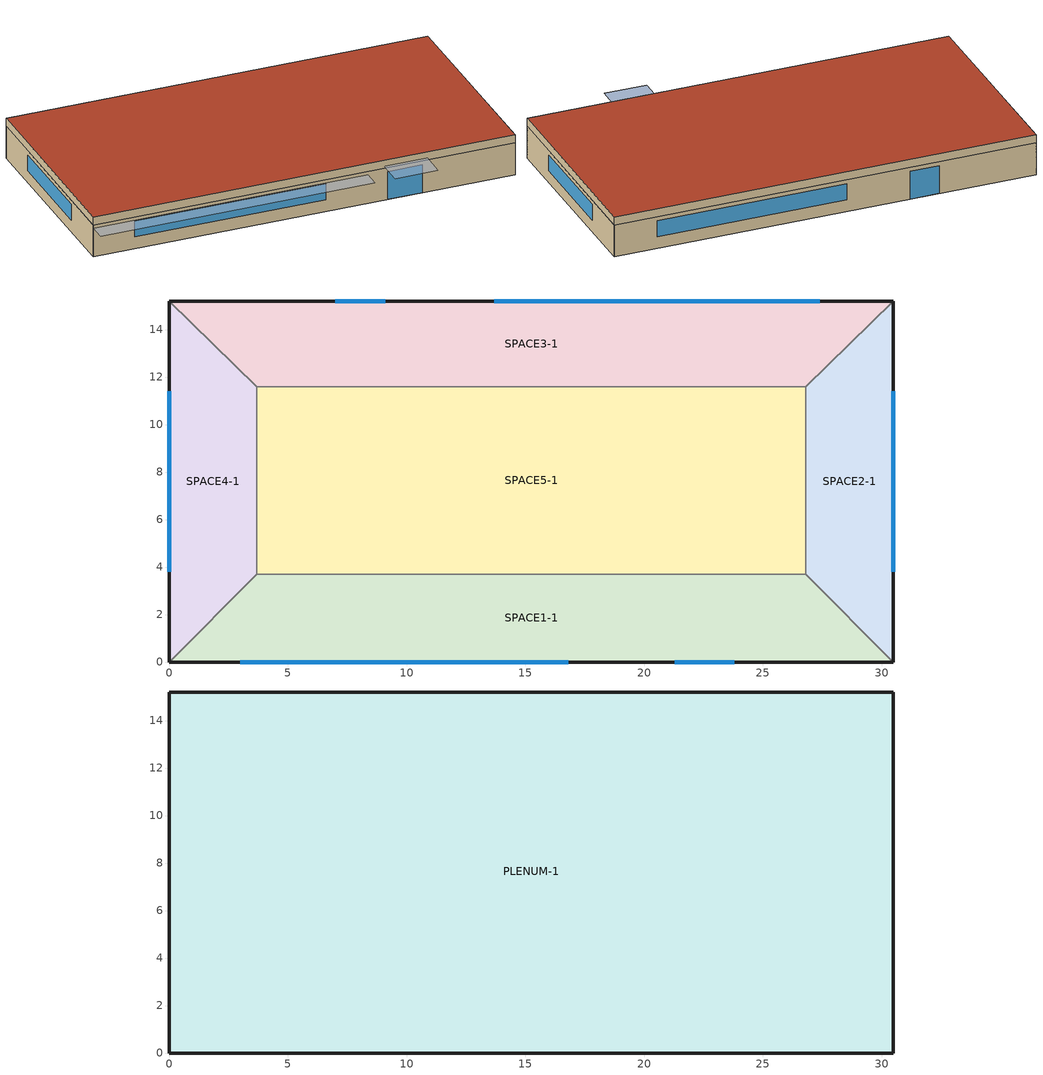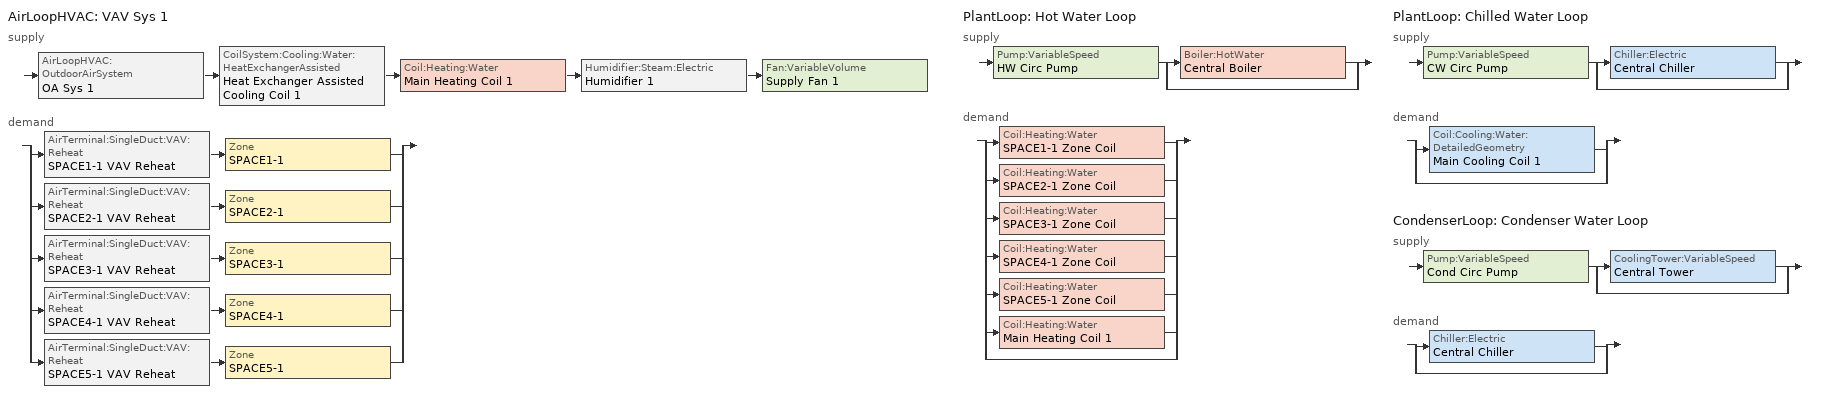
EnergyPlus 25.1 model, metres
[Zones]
SPACE1-1
 floor ground (FLOOR-SLAB-1): 26.8,3.7 30.5,0 0,0 3.7,3.7 z0
 wall outside (WALL-1): 0,0 30.5,0 z0:2.4
 wall to SPACE2-1 (INT-WALL-1): 30.5,0 26.8,3.7 z0:2.4
 wall to SPACE4-1 (INT-WALL-1): 3.7,3.7 0,0 z0:2.4
 wall to SPACE5-1 (INT-WALL-1): 26.8,3.7 3.7,3.7 z0:2.4
 window (Dbl Clr 3mm/13mm Air): 3,0 16.8,0 z0.9:2.1
 window (Sgl Grey 3mm): 21.3,0 23.8,0 z0:2.1
SPACE2-1
 floor ground (FLOOR-SLAB-1): 26.8,11.6 30.5,15.2 30.5,0 26.8,3.7 z0
 wall outside (WALL-1): 30.5,0 30.5,15.2 z0:2.4
 wall to SPACE3-1 (INT-WALL-1): 30.5,15.2 26.8,11.6 z0:2.4
 wall to SPACE5-1 (INT-WALL-1): 26.8,11.6 26.8,3.7 z0:2.4
 window (Dbl Clr 3mm/13mm Air): 30.5,3.8 30.5,11.4 z0.9:2.1
SPACE3-1
 floor ground (FLOOR-SLAB-1): 26.8,11.6 3.7,11.6 0,15.2 30.5,15.2 z0
 wall outside (WALL-1): 30.5,15.2 0,15.2 z0:2.4
 wall to SPACE4-1 (INT-WALL-1): 0,15.2 3.7,11.6 z0:2.4
 wall to SPACE5-1 (INT-WALL-1): 3.7,11.6 26.8,11.6 z0:2.4
 window (Dbl Clr 3mm/13mm Air): 27.4,15.2 13.7,15.2 z0.9:2.1
 window (Sgl Grey 3mm): 9.1,15.2 7,15.2 z0:2.1
SPACE4-1
 floor ground (FLOOR-SLAB-1): 3.7,3.7 0,0 0,15.2 3.7,11.6 z0
 wall outside (WALL-1): 0,15.2 0,0 z0:2.4
 wall to SPACE5-1 (INT-WALL-1): 3.7,3.7 3.7,11.6 z0:2.4
 window (Dbl Clr 3mm/13mm Air): 0,11.4 0,3.8 z0.9:2.1
SPACE5-1
 floor ground (FLOOR-SLAB-1): 26.8,11.6 26.8,3.7 3.7,3.7 3.7,11.6 z0
PLENUM-1
 floor to SPACE1-1 (CLNG-1): 26.8,3.7 30.5,0 0,0 3.7,3.7 z2.4
 floor to SPACE2-1 (CLNG-1): 26.8,11.6 30.5,15.2 30.5,0 26.8,3.7 z2.4
 floor to SPACE3-1 (CLNG-1): 26.8,11.6 3.7,11.6 0,15.2 30.5,15.2 z2.4
 floor to SPACE4-1 (CLNG-1): 3.7,3.7 0,0 0,15.2 3.7,11.6 z2.4
 floor to SPACE5-1 (CLNG-1): 26.8,11.6 26.8,3.7 3.7,3.7 3.7,11.6 z2.4
 wall outside (WALL-1): 0,0 30.5,0 30.5,15.2 0,15.2 0,0 z2.4:3
 roof outside (ROOF-1): 0,15.2 0,0 30.5,0 30.5,15.2 z3
shading: 0,-1.3 0,0 19.8,0 19.8,-1.3 z2.2; 21,-2 21,0 24.1,0 24.1,-2 z2.6
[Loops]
AirLoopHVAC 'VAV Sys 1'
 supply: AirLoopHVAC:OutdoorAirSystem 'OA Sys 1' > CoilSystem:Cooling:Water:HeatExchangerAssisted 'Heat Exchanger Assisted Cooling Coil 1' > Coil:Heating:Water 'Main Heating Coil 1' > Humidifier:Steam:Electric 'Humidifier 1' > Fan:VariableVolume 'Supply Fan 1'
 demand: split
  | AirTerminal:SingleDuct:VAV:Reheat 'SPACE1-1 VAV Reheat' > Zone 'SPACE1-1'
  | AirTerminal:SingleDuct:VAV:Reheat 'SPACE2-1 VAV Reheat' > Zone 'SPACE2-1'
  | AirTerminal:SingleDuct:VAV:Reheat 'SPACE3-1 VAV Reheat' > Zone 'SPACE3-1'
  | AirTerminal:SingleDuct:VAV:Reheat 'SPACE4-1 VAV Reheat' > Zone 'SPACE4-1'
  | AirTerminal:SingleDuct:VAV:Reheat 'SPACE5-1 VAV Reheat' > Zone 'SPACE5-1'
PlantLoop 'Hot Water Loop'
 supply: Pump:VariableSpeed 'HW Circ Pump' > split
  | Boiler:HotWater 'Central Boiler'
  | bypass
 demand: split
  | Coil:Heating:Water 'SPACE1-1 Zone Coil'
  | Coil:Heating:Water 'SPACE2-1 Zone Coil'
  | Coil:Heating:Water 'SPACE3-1 Zone Coil'
  | Coil:Heating:Water 'SPACE4-1 Zone Coil'
  | Coil:Heating:Water 'SPACE5-1 Zone Coil'
  | Coil:Heating:Water 'Main Heating Coil 1'
  | bypass
PlantLoop 'Chilled Water Loop'
 supply: Pump:VariableSpeed 'CW Circ Pump' > split
  | Chiller:Electric 'Central Chiller'
  | bypass
 demand: split
  | Coil:Cooling:Water:DetailedGeometry 'Main Cooling Coil 1'
  | bypass
CondenserLoop 'Condenser Water Loop'
 supply: Pump:VariableSpeed 'Cond Circ Pump' > split
  | CoolingTower:VariableSpeed 'Central Tower'
  | bypass
 demand: split
  | Chiller:Electric 'Central Chiller'
  | bypass
[Building]
Building: North Axis {deg}=30; Terrain=City; Loads Convergence Tolerance Value {W}=0.04; Temperature Convergence Tolerance Value {deltaC}=0.4; Solar Distribution=FullExterior; Maximum Number of Warmup Days=25; Minimum Number of Warmup Days=6
[Site:Location]
Chicago Ohare Intl Ap IL USA WMO=725300: Latitude {deg}=41.99; Longitude {deg}=-87.91; Time Zone {hr}=-6; Elevation {m}=205
[SizingPeriod:DesignDay] Day of Month=21; Humidity Condition Type=Wetbulb; Barometric Pressure {Pa}=98886; Rain Indicator=No; Snow Indicator=No; Daylight Saving Time Indicator=No; Solar Model Indicator=ASHRAEClearSky
Name | Month | Day Type | Maximum Dry-Bulb Temperature {C} | Daily Dry-Bulb Temperature Range {deltaC} | Wetbulb or DewPoint at Maximum Dry-Bulb {C} | Wind Speed {m/s} | Wind Direction {deg} | Sky Clearness
Chicago Ohare Intl Ap Ann Htg 99% Condns DB | 1 | WinterDesignDay | -16.6 | 0 | -16.6 | 4.9 | 270 | 0
Chicago Ohare Intl Ap Ann Clg 1% Condns DB=>MWB | 7 | SummerDesignDay | 31.6 | 10.5 | 23 | 5.2 | 230 | 1
[Site:GroundTemperature:BuildingSurface]
20.03, 20.03, 20.13, 20.3, 20.43, 20.52, 20.62, 20.77, 20.78, 20.55, 20.44, 20.2
[Material] Thermal Absorptance=0.9
Name | Roughness | Thickness {m} | Conductivity {W/m-K} | Density {kg/m3} | Specific Heat {J/kg-K} | Solar Absorptance | Visible Absorptance
RG01 | Rough | 0.0127 | 1.442 | 881 | 1674 | 0.65 | 0.65
BR01 | VeryRough | 0.0095 | 0.162 | 1121 | 1464 | 0.7 | 0.7
IN46 | VeryRough | 0.0762 | 0.023 | 24 | 1590 | 0.5 | 0.5
WD01 | MediumSmooth | 0.0191 | 0.115 | 513 | 1381 | 0.78 | 0.78
PW03 | MediumSmooth | 0.0127 | 0.115 | 545 | 1213 | 0.78 | 0.78
IN02 | Rough | 0.0901 | 0.043 | 10 | 837 | 0.75 | 0.75
GP01 | MediumSmooth | 0.0127 | 0.16 | 801 | 837 | 0.75 | 0.75
GP02 | MediumSmooth | 0.0159 | 0.16 | 801 | 837 | 0.75 | 0.75
CC03 | MediumRough | 0.1016 | 1.31 | 2243 | 837 | 0.65 | 0.65
[Material:NoMass]
MAT-CLNG-1: Roughness=Rough; Thermal Resistance {m2-K/W}=0.652259; Thermal Absorptance=0.65; Solar Absorptance=0.65; Visible Absorptance=0.65
[Material:AirGap]
AL21: Thermal Resistance {m2-K/W}=0.157
[Construction]
ROOF-1: RG01, BR01, IN46, WD01
WALL-1: WD01, PW03, IN02, GP01
CLNG-1: MAT-CLNG-1
FLOOR-SLAB-1: CC03
INT-WALL-1: GP02, AL21, GP02
Dbl Clr 3mm/13mm Air: CLEAR 3MM, AIR 13MM, CLEAR 3MM
Sgl Grey 3mm: GREY 3MM
[WindowMaterial:Gas]
AIR 13MM: Gas Type=Air; Thickness {m}=0.0127
[WindowMaterial:Glazing] Optical Data Type=SpectralAverage; Thickness {m}=0.003; Infrared Transmittance at Normal Incidence=0; Front Side Infrared Hemispherical Emissivity=0.84; Back Side Infrared Hemispherical Emissivity=0.84; Conductivity {W/m-K}=0.9
Name | Solar Transmittance at Normal Incidence | Front Side Solar Reflectance at Normal Incidence | Back Side Solar Reflectance at Normal Incidence | Visible Transmittance at Normal Incidence | Front Side Visible Reflectance at Normal Incidence | Back Side Visible Reflectance at Normal Incidence
CLEAR 3MM | 0.837 | 0.075 | 0.075 | 0.898 | 0.081 | 0.081
GREY 3MM | 0.626 | 0.061 | 0.061 | 0.611 | 0.061 | 0.061
[Zone] Type=1; Multiplier=1
Name | Ceiling Height {m} | Volume {m3}
PLENUM-1 | 0.6096 | 283.2
SPACE1-1; SPACE3-1 | 2.4384 | 239.247
SPACE2-1; SPACE4-1 | 2.4384 | 103.311
SPACE5-1 | 2.4384 | 447.683
[ZoneInfiltration:DesignFlowRate] Schedule=INFIL-SCH; Design Flow Rate Calculation Method=flow/zone; Constant Term Coefficient=0; Temperature Term Coefficient=0; Velocity Term Coefficient=0.2237; Velocity Squared Term Coefficient=0
Name | Zone or ZoneList or Space or SpaceList | Design Flow Rate {m3/s}
SPACE1-1 Infil 1 | SPACE1-1 | 0.0167
SPACE2-1 Infil 1 | SPACE2-1 | 0.00717
SPACE3-1 Infil 1 | SPACE3-1 | 0.0167
SPACE4-1 Infil 1 | SPACE4-1 | 0.00717
SPACE5-1 Infil 1 | SPACE5-1 | 0.031089
[People] Number of People Schedule=OCCUPY-1; Number of People Calculation Method=people; Fraction Radiant=0.3; Activity Level Schedule=ActSchd
Name | Zone or ZoneList or Space or SpaceList | Number of People
SPACE1-1 People 1 | SPACE1-1 | 11
SPACE2-1 People 1 | SPACE2-1 | 5
SPACE3-1 People 1 | SPACE3-1 | 11
SPACE4-1 People 1 | SPACE4-1 | 5
SPACE5-1 People 1 | SPACE5-1 | 20
[Lights] Schedule=LIGHTS-1; Design Level Calculation Method=LightingLevel; Return Air Fraction=0.2; Fraction Radiant=0.59; Fraction Visible=0.2; Fraction Replaceable=0
Name | Zone or ZoneList or Space or SpaceList | Lighting Level {W}
SPACE1-1 Lights 1 | SPACE1-1 | 1584
SPACE2-1 Lights 1 | SPACE2-1 | 684
SPACE3-1 Lights 1 | SPACE3-1 | 1584
SPACE4-1 Lights 1 | SPACE4-1 | 684
SPACE5-1 Lights 1 | SPACE5-1 | 2964
[ElectricEquipment] Schedule=EQUIP-1; Design Level Calculation Method=EquipmentLevel; Fraction Latent=0; Fraction Radiant=0.3; Fraction Lost=0
Name | Zone or ZoneList or Space or SpaceList | Design Level {W}
SPACE1-1 ElecEq 1 | SPACE1-1 | 1056
SPACE2-1 ElecEq 1 | SPACE2-1 | 456
SPACE3-1 ElecEq 1 | SPACE3-1 | 1056
SPACE4-1 ElecEq 1 | SPACE4-1 | 456
SPACE5-1 ElecEq 1 | SPACE5-1 | 1976
[Sizing:Zone] Zone Cooling Design Supply Air Temperature Input Method=SupplyAirTemperature; Zone Cooling Design Supply Air Temperature {C}=14; Zone Heating Design Supply Air Temperature Input Method=SupplyAirTemperature; Zone Heating Design Supply Air Temperature {C}=50; Zone Cooling Design Supply Air Humidity Ratio {kgWater/kgDryAir}=0.009; Zone Heating Design Supply Air Humidity Ratio {kgWater/kgDryAir}=0.004; Zone Heating Sizing Factor=0; Zone Cooling Sizing Factor=0; Cooling Design Air Flow Method=DesignDay; Cooling Design Air Flow Rate {m3/s}=0; Heating Design Air Flow Method=DesignDay; Heating Design Air Flow Rate {m3/s}=0; Account for Dedicated Outdoor Air System=No; Dedicated Outdoor Air System Control Strategy=NeutralSupplyAir; Dedicated Outdoor Air Low Setpoint Temperature for Design {C}=autosize; Dedicated Outdoor Air High Setpoint Temperature for Design {C}=autosize
Name | Design Specification Outdoor Air Object
SPACE1-1 | SZ DSOA SPACE1-1
SPACE2-1 | SZ DSOA SPACE2-1
SPACE3-1 | SZ DSOA SPACE3-1
SPACE4-1 | SZ DSOA SPACE4-1
SPACE5-1 | SZ DSOA SPACE5-1
[DesignSpecification:OutdoorAir] Outdoor Air Method=flow/person; Outdoor Air Flow per Person {m3/s-person}=0.00944; Outdoor Air Flow per Zone Floor Area {m3/s-m2}=0; Outdoor Air Flow per Zone {m3/s}=0
SZ DSOA SPACE1-1; SZ DSOA SPACE2-1; SZ DSOA SPACE3-1; SZ DSOA SPACE4-1; SZ DSOA SPACE5-1
[Sizing:System]
VAV Sys 1: Type of Load to Size On=sensible; Design Outdoor Air Flow Rate {m3/s}=autosize; Central Heating Maximum System Air Flow Ratio=0.3; Preheat Design Temperature {C}=7; Preheat Design Humidity Ratio {kgWater/kgDryAir}=0.008; Precool Design Temperature {C}=11; Precool Design Humidity Ratio {kgWater/kgDryAir}=0.008; Central Cooling Design Supply Air Temperature {C}=12.8; Central Heating Design Supply Air Temperature {C}=16.7; Type of Zone Sum to Use=noncoincident; 100% Outdoor Air in Cooling=no; 100% Outdoor Air in Heating=no; Central Cooling Design Supply Air Humidity Ratio {kgWater/kgDryAir}=0.008; Central Heating Design Supply Air Humidity Ratio {kgWater/kgDryAir}=0.008; Cooling Supply Air Flow Rate Method=DesignDay; Cooling Supply Air Flow Rate {m3/s}=0; Heating Supply Air Flow Rate Method=DesignDay; Heating Supply Air Flow Rate {m3/s}=0; Zone Maximum Outdoor Air Fraction=1; Cooling Design Capacity Method=CoolingDesignCapacity; Cooling Design Capacity {W}=autosize; Heating Design Capacity Method=HeatingDesignCapacity; Heating Design Capacity {W}=autosize; Central Cooling Capacity Control Method=VAV
[Sizing:Plant]
Name | Loop Type | Design Loop Exit Temperature {C} | Loop Design Temperature Difference {deltaC}
Hot Water Loop | heating | 82 | 11
Chilled Water Loop | cooling | 7.22 | 6.67
Condenser Water Loop | condenser | 29.4 | 5.6
[ZoneControl:Thermostat] Control Type Schedule=Zone Control Type Sched; Control 1=CoolingSetPoint; Control 2=HeatingSetpoint; Control 3=DualSetPoint
Name | Zone or ZoneList
SPACE1-1 Control | SPACE1-1
SPACE2-1 Control | SPACE2-1
SPACE3-1 Control | SPACE3-1
SPACE4-1 Control | SPACE4-1
SPACE5-1 Control | SPACE5-1
[ThermostatSetpoint:SingleHeating]
HeatingSetpoint: Setpoint Temperature Schedule=Htg-SetP-Sch
[ThermostatSetpoint:SingleCooling]
CoolingSetpoint: Setpoint Temperature Schedule=Clg-SetP-Sch
[ThermostatSetpoint:DualSetpoint]
DualSetPoint: Heating Setpoint Temperature Schedule=Htg-SetP-Sch; Cooling Setpoint Temperature Schedule=Clg-SetP-Sch
[Zone equipment]
SPACE1-1: SPACE1-1 VAV Reheat
SPACE2-1: SPACE2-1 VAV Reheat
SPACE3-1: SPACE3-1 VAV Reheat
SPACE4-1: SPACE4-1 VAV Reheat
SPACE5-1: SPACE5-1 VAV Reheat
[AirTerminal:SingleDuct:VAV:Reheat] Availability Schedule=ReheatCoilAvailSched; Maximum Air Flow Rate {m3/s}=autosize; Zone Minimum Air Flow Input Method=Constant; Constant Minimum Air Flow Fraction=0.3; Maximum Hot Water or Steam Flow Rate {m3/s}=autosize; Minimum Hot Water or Steam Flow Rate {m3/s}=0; Convergence Tolerance=0.001; Damper Heating Action=ReverseWithLimits; Maximum Flow per Zone Floor Area During Reheat {m3/s-m2}=AUTOCALCULATE; Maximum Flow Fraction During Reheat=AUTOCALCULATE
Name | Reheat Coil
SPACE1-1 VAV Reheat | SPACE1-1 Zone Coil
SPACE2-1 VAV Reheat | SPACE2-1 Zone Coil
SPACE3-1 VAV Reheat | SPACE3-1 Zone Coil
SPACE4-1 VAV Reheat | SPACE4-1 Zone Coil
SPACE5-1 VAV Reheat | SPACE5-1 Zone Coil
[Coil:Heating:Water] Availability Schedule=ReheatCoilAvailSched; U-Factor Times Area Value {W/K}=autosize; Maximum Water Flow Rate {m3/s}=autosize; Performance Input Method=UFactorTimesAreaAndDesignWaterFlowRate; Rated Capacity {W}=autosize; Rated Inlet Water Temperature {C}=82.2; Rated Inlet Air Temperature {C}=16.6; Rated Outlet Water Temperature {C}=71.1; Rated Outlet Air Temperature {C}=32.2
SPACE1-1 Zone Coil; SPACE2-1 Zone Coil; SPACE3-1 Zone Coil; SPACE4-1 Zone Coil; SPACE5-1 Zone Coil; Main Heating Coil 1
[AirLoopHVAC:ReturnPlenum]
Return-Plenum-1: Zone=PLENUM-1
[AirLoopHVAC]
VAV Sys 1: Design Supply Air Flow Rate {m3/s}=autosize
[AvailabilityManager:Scheduled]
VAV Sys 1 Avail: Schedule=FanAvailSched
[Coil:Cooling:Water:DetailedGeometry]
Main Cooling Coil 1: Availability Schedule=CoolingCoilAvailSched; Maximum Water Flow Rate {m3/s}=autosize; Tube Outside Surface Area {m2}=autosize; Total Tube Inside Area {m2}=autosize; Fin Surface Area {m2}=autosize; Minimum Airflow Area {m2}=autosize; Coil Depth {m}=autosize; Fin Diameter {m}=autosize; Number of Tubes per Row=autosize
[CoilSystem:Cooling:Water:HeatExchangerAssisted]
Heat Exchanger Assisted Cooling Coil 1: Heat Exchanger=Heat Exchanger Assisting Cooling Coil; Cooling Coil=Main Cooling Coil 1
[HeatExchanger:AirToAir:FlatPlate]
Heat Exchanger Assisting Cooling Coil: Availability Schedule=CoolingCoilAvailSched; Flow Arrangement Type=CounterFlow; Economizer Lockout=Yes; Ratio of Supply to Secondary hA Values=1; Nominal Supply Air Flow Rate {m3/s}=1.32; Nominal Supply Air Inlet Temperature {C}=24; Nominal Supply Air Outlet Temperature {C}=21; Nominal Secondary Air Flow Rate {m3/s}=1.32; Nominal Secondary Air Inlet Temperature {C}=12; Nominal Electric Power {W}=100
[Humidifier:Steam:Electric]
Humidifier 1: Availability Schedule=FanAvailSched; Rated Capacity {m3/s}=3.79e-06; Rated Power {W}=10200; Rated Fan Power {W}=27; Standby Power {W}=2
[SetpointManager:SingleZone:Humidity:Minimum]
Zone Min Set Point Manager: Setpoint Node or NodeList=Humidifier Outlet Node
[Fan:VariableVolume]
Supply Fan 1: Availability Schedule=FanAvailSched; Fan Total Efficiency=0.7; Pressure Rise {Pa}=600; Maximum Flow Rate {m3/s}=autosize; Fan Power Minimum Flow Rate Input Method=Fraction; Fan Power Minimum Flow Fraction=0.25; Motor Efficiency=0.9; Motor In Airstream Fraction=1; Fan Power Coefficient 1=0.350712; Fan Power Coefficient 2=0.308505; Fan Power Coefficient 3=-0.541374; Fan Power Coefficient 4=0.871988; Fan Power Coefficient 5=0
[Controller:WaterCoil] Control Variable=Temperature; Actuator Variable=FLOW; Controller Convergence Tolerance {deltaC}=0.002; Maximum Actuated Flow {m3/s}=autosize; Minimum Actuated Flow {m3/s}=0
Name | Action
Central Cooling Coil Contoller 1 | Reverse
Central Heating Coil Contoller 1 | Normal
[Controller:OutdoorAir]
OA Controller 1: Minimum Outdoor Air Flow Rate {m3/s}=autosize; Maximum Outdoor Air Flow Rate {m3/s}=autosize; Economizer Control Type=FixedDryBulb; Economizer Control Action Type=ModulateFlow; Economizer Maximum Limit Dry-Bulb Temperature {C}=19; Economizer Minimum Limit Dry-Bulb Temperature {C}=4; Lockout Type=NoLockout; Minimum Limit Type=FixedMinimum; Minimum Outdoor Air Schedule=Min OA Sched
[SetpointManager:Scheduled] Control Variable=Temperature
Name | Schedule | Setpoint Node or NodeList
Supply Air Temp Manager 1 | Seasonal Reset Supply Air Temp Sch | Supply Air Temp Nodes 1
Hot Water Loop Setpoint Manager | HW Loop Temp Schedule | Hot Water Loop Setpoint Node List
Central Boiler Setpoint Manager | HW Loop Temp Schedule | Central Boiler Outlet Node
Chilled Water Loop Setpoint Manager | CW Loop Temp Schedule | Chilled Water Loop Setpoint Node List
Central Chiller Setpoint Manager | CW Loop Temp Schedule | Central Chiller Outlet Node
[SetpointManager:MixedAir]
Mixed Air Temp Manager 1: Control Variable=Temperature; Setpoint Node or NodeList=Main Branch SetPoint Node List
[PlantLoop] Fluid Type=Water; Maximum Loop Flow Rate {m3/s}=autosize; Minimum Loop Flow Rate {m3/s}=0; Plant Loop Volume {m3}=autocalculate; Load Distribution Scheme=SequentialLoad
Name | Plant Equipment Operation Scheme | Maximum Loop Temperature {C} | Minimum Loop Temperature {C}
Hot Water Loop | Hot Loop Operation | 100 | 10
Chilled Water Loop | CW Loop Operation | 98 | 1
[PlantEquipmentOperationSchemes] Control Scheme 1 Schedule=PlantOnSched
Name | Control Scheme 1
Hot Loop Operation | Central Boiler Only
CW Loop Operation | Central Chiller Only
[PlantEquipmentOperation:HeatingLoad]
Central Boiler Only: Load Range 1 Lower Limit {W}=0; Load Range 1 Upper Limit {W}=1000000; Range 1 Equipment List=heating plant
[PlantEquipmentList]
heating plant: Central Boiler
Cooling Plant: Central Chiller
[Boiler:HotWater]
Central Boiler: Fuel Type=NaturalGas; Nominal Capacity {W}=autosize; Nominal Thermal Efficiency=0.8; Efficiency Curve Temperature Evaluation Variable=LeavingBoiler; Normalized Boiler Efficiency Curve=BoilerEfficiency; Design Water Flow Rate {m3/s}=autosize; Minimum Part Load Ratio=0; Maximum Part Load Ratio=1.2; Optimum Part Load Ratio=1; Water Outlet Upper Temperature Limit {C}=100; Boiler Flow Mode=LeavingSetpointModulated
[Pump:VariableSpeed] Design Maximum Flow Rate {m3/s}=autosize; Design Pump Head {Pa}=179352; Design Power Consumption {W}=autosize; Motor Efficiency=0.9; Fraction of Motor Inefficiencies to Fluid Stream=0; Coefficient 1 of the Part Load Performance Curve=0; Coefficient 2 of the Part Load Performance Curve=1; Coefficient 3 of the Part Load Performance Curve=0; Coefficient 4 of the Part Load Performance Curve=0; Design Minimum Flow Rate {m3/s}=0; Pump Control Type=INTERMITTENT
Name | Pump Flow Rate Schedule
HW Circ Pump
CW Circ Pump; Cond Circ Pump | CoolingPumpAvailSched
[PlantEquipmentOperation:CoolingLoad] Load Range 1 Lower Limit {W}=0
Name | Load Range 1 Upper Limit {W} | Range 1 Equipment List
Central Chiller Only | 900000 | Cooling Plant
Year Round Tower Operation | 90000000 | All Towers
[Chiller:Electric]
Central Chiller: Condenser Type=WaterCooled; Nominal Capacity {W}=autosize; Nominal COP {W/W}=3.2; Minimum Part Load Ratio=0; Maximum Part Load Ratio=1; Optimum Part Load Ratio=0.65; Design Condenser Inlet Temperature {C}=29.44; Temperature Rise Coefficient=2.682759; Design Chilled Water Outlet Temperature {C}=6.667; Design Chilled Water Flow Rate {m3/s}=autosize; Design Condenser Fluid Flow Rate {m3/s}=autosize; Coefficient 1 of Capacity Ratio Curve=0.944836; Coefficient 2 of Capacity Ratio Curve=-0.0570088; Coefficient 3 of Capacity Ratio Curve=-0.00185486; Coefficient 1 of Power Ratio Curve=1.907846; Coefficient 2 of Power Ratio Curve=-1.20499; Coefficient 3 of Power Ratio Curve=0.263462; Coefficient 1 of Full Load Ratio Curve=0.03303; Coefficient 2 of Full Load Ratio Curve=0.6852; Coefficient 3 of Full Load Ratio Curve=0.2818; Chilled Water Outlet Temperature Lower Limit {C}=5; Chiller Flow Mode=LeavingSetpointModulated
[CondenserLoop]
Condenser Water Loop: Fluid Type=Water; Condenser Equipment Operation Scheme=Tower Loop Operation; Maximum Loop Temperature {C}=80; Minimum Loop Temperature {C}=10; Maximum Loop Flow Rate {m3/s}=autosize; Minimum Loop Flow Rate {m3/s}=0; Condenser Loop Volume {m3}=autocalculate; Load Distribution Scheme=SequentialLoad
[SetpointManager:CondenserEnteringReset:Ideal]
Condenser Water Loop Setpoint Manager: Control Variable=Temperature; Minimum Lift {deltaC}=12; Maximum Condenser Entering Water Temperature {C}=32; Setpoint Node or NodeList=Condenser Tower Outlet Node
[CondenserEquipmentOperationSchemes]
Tower Loop Operation: Control Scheme 1=Year Round Tower Operation; Control Scheme 1 Schedule=PlantOnSched
[CondenserEquipmentList]
All Towers: Central Tower
[CoolingTower:VariableSpeed]
Central Tower: Model Type=YorkCalcUserDefined; Model Coefficient=YorkCalc Default Tower Model; Design Approach Temperature {deltaC}=8.9; Design Range Temperature {deltaC}=2.6; Design Water Flow Rate {m3/s}=autosize; Design Air Flow Rate {m3/s}=autosize; Design Fan Power {W}=autosize; Fan Power Ratio Function of Air Flow Rate Ratio Curve=CoolingTowerFanRatioCurve; Minimum Air Flow Rate Ratio=0.2; Fraction of Tower Capacity in Free Convection Regime=0.125; Basin Heater Capacity {W/K}=450; Basin Heater Setpoint Temperature {C}=4.5; Evaporation Loss Mode=SaturatedExit; Drift Loss Percent {percent}=0.05; Blowdown Calculation Mode=ConcentrationRatio; Blowdown Concentration Ratio=4
[CoolingTowerPerformance:YorkCalc]
YorkCalc Default Tower Model: Minimum Inlet Air Wet-Bulb Temperature {C}=-34.4; Maximum Inlet Air Wet-Bulb Temperature {C}=26.6667; Minimum Range Temperature {deltaC}=1.1111; Maximum Range Temperature {deltaC}=22.2222; Minimum Approach Temperature {deltaC}=1.1111; Maximum Approach Temperature {deltaC}=40; Minimum Water Flow Rate Ratio=0.5; Maximum Water Flow Rate Ratio=4; Maximum Liquid to Gas Ratio=8; Coefficient 1=-0.359741; Coefficient 2=-0.0550536; Coefficient 3=0.00238504; Coefficient 4=0.173927; Coefficient 5=-0.0248474; Coefficient 6=0.000484302; Coefficient 7=-0.00558985; Coefficient 8=0.000577008; Coefficient 9=-1.34243e-05; Coefficient 10=2.84766; Coefficient 11=-0.121765; Coefficient 12=0.00145992; Coefficient 13=1.68043; Coefficient 14=-0.0166921; Coefficient 15=-0.000719053; Coefficient 16=-0.0254852; Coefficient 17=4.87492e-05; Coefficient 18=2.71923e-05; Coefficient 19=-0.0653766; Coefficient 20=-0.00227817; Coefficient 21=0.000250025; Coefficient 22=-0.0910565; Coefficient 23=0.00318176; Coefficient 24=3.86218e-05; Coefficient 25=-0.00342854; Coefficient 26=8.5659e-06; Coefficient 27=-1.51682e-06
[CoolingTowerPerformance:CoolTools]
CoolTools CrossFlow Default Tower Model: Minimum Inlet Air Wet-Bulb Temperature {C}=-1; Maximum Inlet Air Wet-Bulb Temperature {C}=26.6667; Minimum Range Temperature {deltaC}=1.1111; Maximum Range Temperature {deltaC}=11.1111; Minimum Approach Temperature {deltaC}=1.1111; Maximum Approach Temperature {deltaC}=11.1111; Minimum Water Flow Rate Ratio=0.75; Maximum Water Flow Rate Ratio=1.25; Coefficient 1=0.520497; Coefficient 2=-10.617; Coefficient 3=10.7293; Coefficient 4=-2.74988; Coefficient 5=4.7363; Coefficient 6=-8.2576; Coefficient 7=1.57641; Coefficient 8=6.5112; Coefficient 9=1.50434; Coefficient 10=-3.28885; Coefficient 11=0.0257786; Coefficient 12=0.182464; Coefficient 13=-0.0818947; Coefficient 14=-0.21501; Coefficient 15=0.0186741; Coefficient 16=0.0536824; Coefficient 17=-0.00270969; Coefficient 18=0.00112277; Coefficient 19=-0.00127758; Coefficient 20=7.60421e-05; Coefficient 21=1.436; Coefficient 22=-0.51987; Coefficient 23=0.11734; Coefficient 24=1.50493; Coefficient 25=-0.135899; Coefficient 26=-0.152578; Coefficient 27=-0.0533844; Coefficient 28=0.00493295; Coefficient 29=-0.0079626; Coefficient 30=0.00022262; Coefficient 31=-0.0543952; Coefficient 32=0.00474267; Coefficient 33=-0.0185855; Coefficient 34=0.00115668; Coefficient 35=0.000807371
[Schedule:Compact]
OCCUPY-1: Through: 12/31, For: WinterDesignDay, Until: 24:00, 0, For: WeekEnds, Until: 24:00, 0, For: Holidays, Until: 24:00, 0, For: AllOtherDays, Until: 10:00, 0, Until: 11:00, 1, Until: 12:00, 0.8, Until: 13:00, 0.4, Until: 15:00, 1, Until: 17:00, 0.9, Until: 24:00, 0
LIGHTS-1: Through: 12/31, For: WinterDesignDay, Until: 24:00, 0.05, For: WeekEnds, Until: 24:00, 0.05, For: Holidays, Until: 24:00, 0.05, For: AllOtherDays, Until:  8:00, 0.05, Until:  9:00, 0.9, Until: 10:00, 0.95, Until: 11:00, 1, Until: 12:00, 0.95, Until: 13:00, 0.8, Until: 14:00, 0.9, Until: 18:00, 1, Until: 19:00, 0.6, Until: 21:00, 0.2, Until: 24:00, 0.05
EQUIP-1: Through: 12/31, For: WinterDesignDay, Until: 24:00, 0.2, For: WeekEnds, Until: 24:00, 0.2, For: Holidays, Until: 24:00, 0.2, For: AllOtherDays, Until:  8:00, 0.02, Until:  9:00, 0.4, Until: 14:00, 0.9, Until: 15:00, 0.8, Until: 16:00, 0.7, Until: 18:00, 0.5, Until: 20:00, 0.3, Until: 24:00, 0.02
INFIL-SCH: Through: 3/31, For: AllDays, Until: 24:00, 1, Through: 10/31, For: AllDays, Until: 24:00, 0, Through: 12/31, For: AllDays, Until: 24:00, 1
ActSchd: Through: 12/31, For: AllDays, Until: 24:00, 117.24
Htg-SetP-Sch: Through: 12/31, For: SummerDesignDay, Until: 24:00, 12.8, For: WinterDesignDay, Until: 24:00, 22.1, For: WeekEnds, Until:  7:00, 12.8, Until: 13:00, 22.1, Until: 24:00, 12.8, For: Holidays, Until:  7:00, 12.8, Until: 13:00, 22.1, Until: 24:00, 12.8, For: AllOtherDays, Until:  7:00, 12.8, Until: 18:00, 22.1, Until: 24:00, 12.8
Clg-SetP-Sch: Through: 12/31, For: SummerDesignDay, Until: 24:00, 23.9, For: WinterDesignDay, Until: 24:00, 40, For: WeekEnds, Until:  7:00, 40, Until: 18:00, 23.9, Until: 24:00, 32.2, For: Holidays, Until:  7:00, 40, Until: 18:00, 23.9, Until: 24:00, 32.2, For: AllOtherDays, Until:  7:00, 40, Until: 18:00, 23.9, Until: 24:00, 40
Zone Control Type Sched: Through: 12/31, For: SummerDesignDay, Until: 24:00, 2, For: WinterDesignDay, Until: 24:00, 1, For: AllOtherDays, Until: 24:00, 4
Min OA Sched: Through: 12/31, For: WeekEnd, Until: 24:00, 0.02, For: AllOtherDays, Until: 06:00, 0.02, Until: 18:00, 1, Until: 24:00, 0.02
FanAvailSched; ReheatCoilAvailSched: Through: 3/31, For: AllDays, Until: 24:00, 1, Through: 9/30, For: SummerDesignDay, Until: 24:00, 1, For: WinterDesignDay, Until: 24:00, 1, For: WeekDays, Until:  7:00, 0, Until: 17:00, 1, Until: 24:00, 0, For: AllOtherDays, Until: 24:00, 0, Through: 12/31, For: AllDays, Until: 24:00, 1
CoolingCoilAvailSched: Through: 3/31, For: AllDays, Until: 24:00, 0, Through: 9/30, For: SummerDesignDay, Until: 24:00, 1, For: WinterDesignDay, Until: 24:00, 1, For: WeekDays, Until:  7:00, 0, Until: 17:00, 1, Until: 24:00, 0, For: AllOtherDays, Until: 24:00, 0, Through: 12/31, For: AllDays, Until: 24:00, 0
CoolingPumpAvailSched: Through: 3/31, For: AllDays, Until: 24:00, 0, Through: 9/30, For: AllDays, Until: 24:00, 1, Through: 12/31, For: AllDays, Until: 24:00, 0
CW Loop Temp Schedule: Through: 12/31, For: AllDays, Until: 24:00, 7.22
HW Loop Temp Schedule: Through: 12/31, For: AllDays, Until: 24:00, 82
PlantOnSched: Through: 12/31, For: AllDays, Until: 24:00, 1
Seasonal Reset Supply Air Temp Sch: Through: 3/31, For: AllDays, Until: 24:00, 13, Through: 9/30, For: AllDays, Until: 24:00, 16, Through: 12/31, For: AllDays, Until: 24:00, 13
[Curve:Quadratic]
BoilerEfficiency: Coefficient1 Constant=1; Coefficient2 x=0; Coefficient3 x**2=0; Minimum Value of x=0; Maximum Value of x=1
[Curve:Cubic]
CoolingTowerFanRatioCurve: Coefficient1 Constant=-0.00931516; Coefficient2 x=0.0512334; Coefficient3 x**2=-0.0838365; Coefficient4 x**3=1.04192; Minimum Value of x=0.15; Maximum Value of x=1
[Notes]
CoolingTower_VariableSpeed_IdealCondEntTempSetpoint.idf
Basic file description:  1 story building divided into 4 exterior and one interior conditioned zones and return plenum.
Highlights:              Controls high relative humidity levels with a chilled water coil and a simple controller
using a TempandHumRat control setting. Controls low relative humidity levels in the core
zone with an electric humidifier. This input illustrates the autosized/defaulted input
of variable-speed cooling towers. Example uses of the cooling tower coefficient objects are
also included.
Simulation Location/Run: Chicago Ohare Intl Ap IL USA WMO=725300, 2 design days, 2 run periods,
Run Control executes the run periods using the weather file.
Location:                Chicago, IL
Design Days:             Chicago Ohare Intl Ap IL USA Annual Heating 99%, MaxDB=-16.6°C
Chicago Ohare Intl Ap IL USA Annual Cooling (DB=>MWB) 1%, MaxDB=31.6°C MWB=23°C
Run Period (Weather File): Winter 1/14, Summer 7/7.
Run Control:             Zone and System sizing with weather file run control (no design day simlutions are run)
Building: Single floor rectangular building 100 ft x 50 ft. 5 zones - 4 exterior, 1 interior, zone height is 8 feet.
Exterior zone depth is 12 feet. There is a 2 foot high return plenum: the overall building height is
10 feet. There are windows on all 4 facades; the south and north facades have glass doors.
The south facing glass is shaded by overhangs. The walls are woodshingle over plywood, R11 insulation,
and gypboard. The roof is a gravel built up roof with R-3 mineral board insulation and plywood sheathing.
The windows are of various single and double pane construction with 3mm and 6mm glass and either 6mm or
13mm argon or air gap. The doors are single pane 3mm glass.  The window to wall ratio is approx 0.29.
The south wall and door have overhangs.
The building is oriented 30 degrees east of north.
Floor Area:        463.6 m2 (5000 ft2)
Number of Stories: 1
Zone Description Details:
Internal gains description:     lighting is 1.5 watts/ft2, office equip is 1.0 watts/ft2. There is 1 occupant
per 100 ft2 of floor area. The infiltration is 0.25 air changes per hour.
Interzone Surfaces:             8 interzone surfaces (see diagram)
Internal Mass:                  None
Windows:                        5 ea.: 1) Double pane clear, 3mm glass, 13mm air gap
2) Double pane clear, 3mm glass, 13mm argon gap
3) Single pane grey,  3mm glass
4) Double pane clear, 6mm glass, 6mm air gap
5) Double pane lowE,  6mm lowE glass outside, 6mm air gap, 6mm clear glass
Detached Shading:               None
Daylight:                       None
Natural Ventilation:            None
Compact Schedules:              Yes
HVAC:                           Standard VAV system with outside air economizer, hot water reheat coils,
central chilled water cooling coil (HX assisted). Central Plant is single hot water
boiler, electric compression chiller with water cooled condenser, and variable
speed cooling tower. All equipment is autosized. A humidifier is used to maintain
a 35% minimum relative humidity in the core zone (Space5-1).
Zonal Equipment:                AirTerminal:SingleDuct:VAV:Reheat
Central Air Handling Equipment: Yes
System Equipment Autosize:      Yes
Purchased Cooling:              None
Purchased Heating:              None
Coils:                          Coil:Cooling:Water:DetailedGeometry, Coil:Heating:Water
Heat Exchangers:                Coil:Cooling:WaterHEATEXCHANGERASSISTED, HEAT EXCHANGER:AIR TO AIR:FLAT PLATE,
A flat plate heat exchanger is used to increase the dehumidification performance
of the cooling coil.
Humidifier:                     HUMIDIFIER:STEAM:ELECTRICAL
Pumps:                          Pump:VariableSpeed
Boilers:                        Boiler:HotWater
Chillers:                       Chiller:Electric
Towers:                         COOLING TOWER:VARIABLE SPEED
The following Tower Coefficient Models are referenced here for example
purposes only. The coefficients in these objects are the same as the default
for Tower Model Types "YorkCalc" and "CoolTools CrossFlow", respectively.
Setpoint:                  SetpointManager:CondenserEnteringReset:Ideal
The °ideal° chiller-tower optimization scheme uses a search algorithm to find the ideal optimal setpoint
at a given timestep. This requires resimulating HVAC systems at each timestep until finding
an °optimal° condenser water entering setpoint (OptSetpoint) which gives the minimum total chiller,
cooling tower, chilled water pump and condenser water pump power consumption.
The OptSetpoint falls between realistic minimum and maximum boundaries, which are set by the user.
The minimum boundary is determined based on the minimum lift (user input)
and evaporator leaving water temperature. The maximum boundary is specified by the user.
It is assumed that a single minimum point exists between these boundaries.
